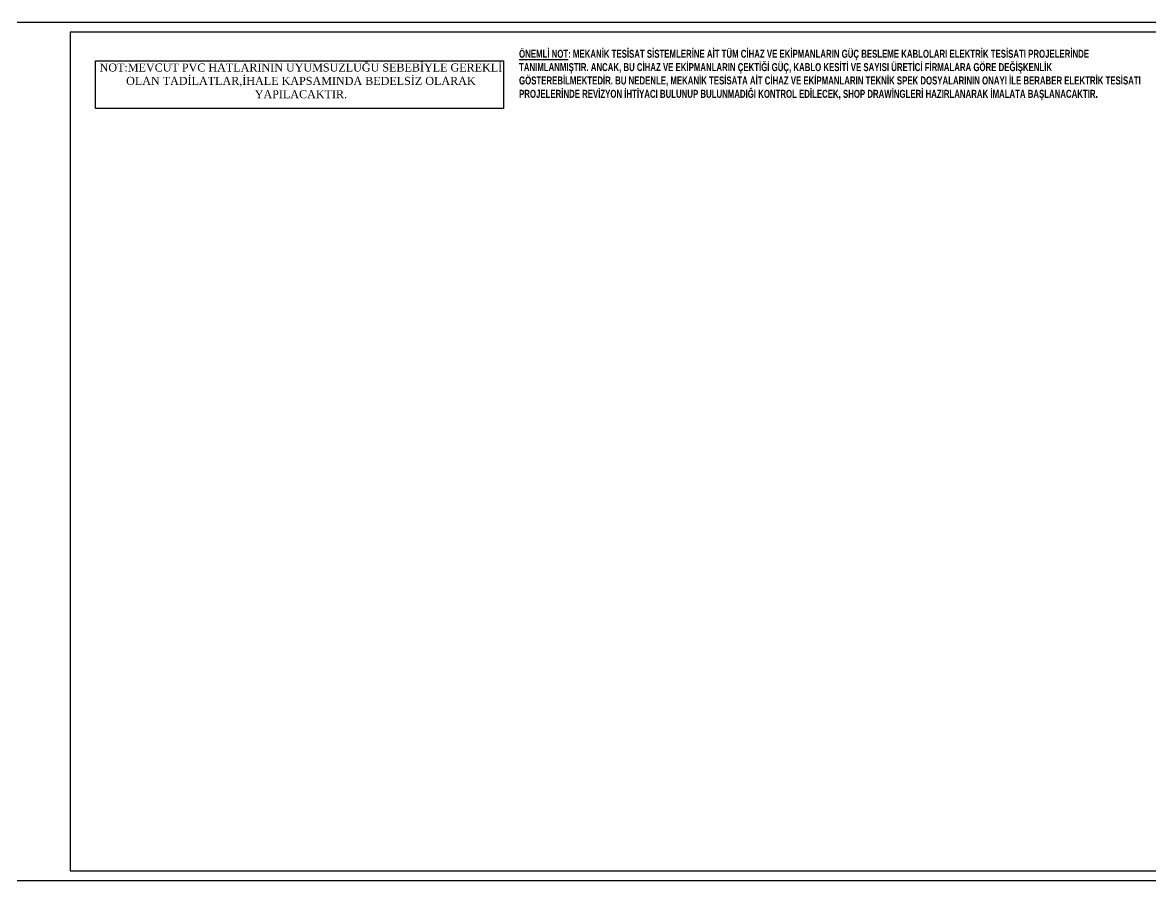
# Model space of a CAD drawing. Header units: centimetres. Extents: x 372964 to 529194, y 28783 to 59011.
# Drawn here: x 437564 to 449402, y 50011 to 59011 of the extents above; entities that cross this region are included whole.
import ezdxf

# ---------------------------------------------------------------- set-up
doc = ezdxf.new("R2010")
doc.units = ezdxf.units.CM
for name, color, linetype, lineweight in [('0-KRCN-IST-YAZI', 81, 'Continuous', 30), ('0-KRCN-Z-ANTET', 71, 'Continuous', 30), ('LBT-RADYATÖR ÇAP', 31, 'Continuous', 30)]:
    doc.layers.add(name, color=color, linetype=linetype, lineweight=lineweight)
doc.styles.add('C 100', font='romans.shx', dxfattribs={"width": 0.7, "height": 17.5})
doc.styles.add('YAZI', font='times.ttf')

msp = doc.modelspace()

# ---------------------------------------------------------------- linework, layer by layer
at = {"layer": '0-KRCN-Z-ANTET'}
for points in [[(405464.066, 50011.261), (529193.918, 50011.261), (529193.918, 59011.261), (405464.066, 59011.261)], [(438064.066, 50111.261), (469564.066, 50111.261), (469564.066, 58911.261), (438064.066, 58911.261)]]:
    msp.add_lwpolyline(points, close=True, dxfattribs=at)

# ---------------------------------------------------------------- texts
at = {"layer": 'LBT-RADYATÖR ÇAP', "color": 7, "insert": (442775.194, 58725.702), "char_height": 84, "attachment_point": 1, "style": 'C 100'}
msp.add_mtext_dynamic_manual_height_columns('{\\fArial|b1|i0|c162|p34;\\L\\C1;ÖNEMLİ NOT\\l:\\C0; MEKANİK TESİSAT SİSTEMLERİNE AİT TÜM CİHAZ VE EKİPMANLARIN GÜÇ BESLEME KABLOLARI ELEKTRİK TESİSATI PROJELERİNDE TANIMLANMIŞTIR. ANCAK, BU CİHAZ VE EKİPMANLARIN ÇEKTİĞİ GÜÇ, KABLO KESİTİ VE SAYISI ÜRETİCİ FİRMALARA GÖRE DEĞİŞKENLİK GÖSTEREBİLMEKTEDİR. BU NEDENLE, MEKANİK TESİSATA AİT CİHAZ VE EKİPMANLARIN TEKNİK SPEK DOSYALARININ ONAYI İLE BERABER ELEKTRİK TESİSATI PROJELERİNDE REVİZYON İHTİYACI BULUNUP BULUNMADIĞI KONTROL EDİLECEK, SHOP DRAWİNGLERİ HAZIRLANARAK İMALATA BAŞLANACAKTIR.}', width=6519.63252, gutter_width=11812.5, heights=[0], dxfattribs=at)

# ---------------------------------------------------------------- next in the draw order: wipeouts: each hides what was drawn before it
at = {"color": 1}
msp.add_wipeout([(438328.432, 58608.082), (442612.432, 58608.082), (442612.432, 58109.682), (438328.432, 58109.682)], dxfattribs=at).dxf.layer = '0-KRCN-IST-YAZI'

# ---------------------------------------------------------------- next in the draw order: linework, layer by layer
at = {"layer": '0-KRCN-IST-YAZI', "color": 1}
msp.add_lwpolyline([(438328.432, 58608.082), (442612.432, 58608.082), (442612.432, 58109.682), (438328.432, 58109.682)], close=True, dxfattribs=at)
msp.add_lwpolyline([(438328.432, 58608.082), (442612.432, 58608.082), (442612.432, 58109.682), (438328.432, 58109.682)], close=True, dxfattribs=at)

# ---------------------------------------------------------------- next in the draw order: texts
at = {"layer": '0-KRCN-IST-YAZI', "color": 1, "insert": (440485.41, 58581.695), "char_height": 84, "width": 4452, "attachment_point": 2, "style": 'YAZI'}
msp.add_mtext('NOT:MEVCUT PVC HATLARININ UYUMSUZLUĞU SEBEBİYLE GEREKLİ OLAN TADİLATLAR,İHALE KAPSAMINDA BEDELSİZ OLARAK YAPILACAKTIR.', dxfattribs=at)

doc.saveas('drawing.dxf')
